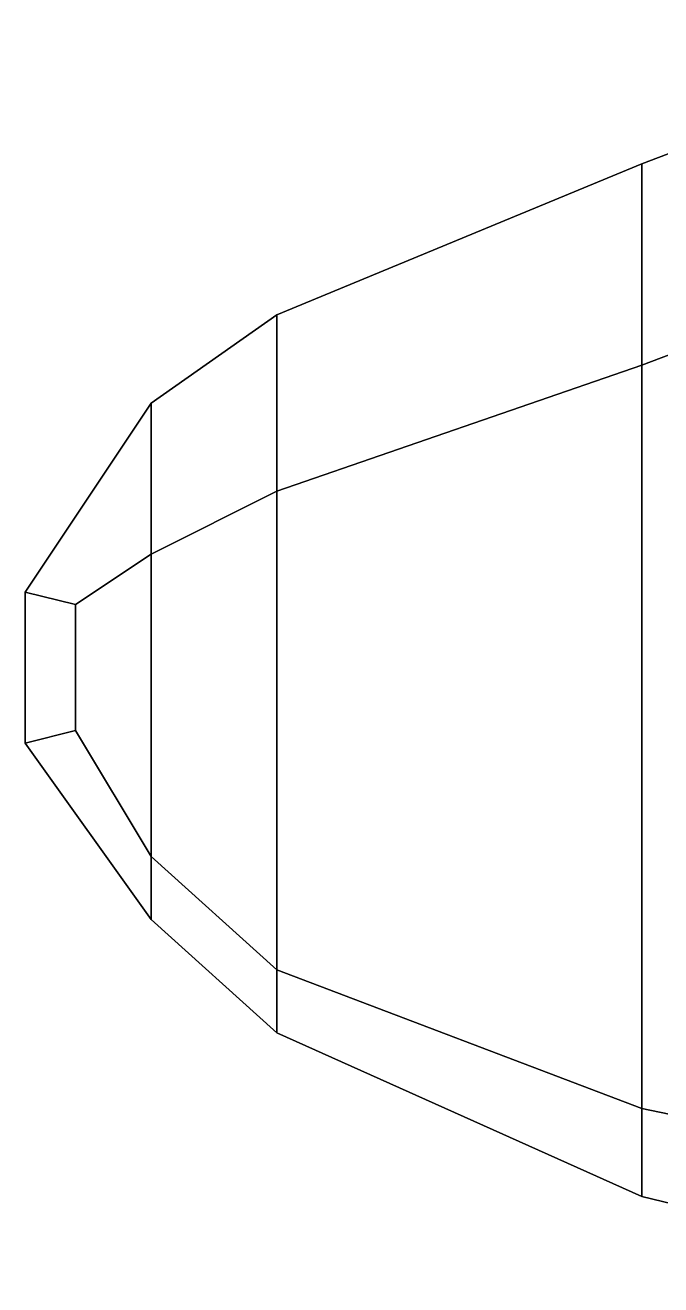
# Model space of a CAD drawing. Header units: millimetres. Extents: x -4.9 to 4.9, y -4.2 to 11.9.
# Drawn here: x -1.76 to -1.255, y -3.85 to -2.85 of the extents above; entities that cross this region are included whole.
import ezdxf

# ---------------------------------------------------------------- set-up
doc = ezdxf.new("R2010")
doc.units = ezdxf.units.MM
doc.layers.add('wing1', color=5, linetype='Continuous')

msp = doc.modelspace()

# ---------------------------------------------------------------- linework, layer by layer
at = {"layer": 'wing1'}
for points in [[(-1.27, -3.12, 0.13), (-0.98, -3.01, 0.13), (-0.98, -2.85, 0.07), (-1.27, -2.96, 0.07)], [(-1.27, -2.96, 0.07), (-0.98, -2.85, 0.07), (-0.98, -3.01), (-1.27, -3.12, 0.01)], [(-1.56, -3.22, 0.12), (-1.27, -3.12, 0.13), (-1.27, -2.96, 0.07), (-1.56, -3.08, 0.07)], [(-1.56, -3.08, 0.07), (-1.27, -2.96, 0.07), (-1.27, -3.12, 0.01), (-1.56, -3.22, 0.02)], [(-0.98, -3.77, 0.13), (-0.98, -3.01, 0.13), (-1.27, -3.12, 0.13), (-1.27, -3.71, 0.13)], [(-1.27, -3.12, 0.01), (-0.98, -3.01), (-0.98, -3.77), (-1.27, -3.71, 0.01)], [(-1.66, -3.27, 0.11), (-1.56, -3.22, 0.12), (-1.56, -3.08, 0.07), (-1.66, -3.15, 0.07)], [(-1.66, -3.15, 0.07), (-1.56, -3.08, 0.07), (-1.56, -3.22, 0.02), (-1.66, -3.27, 0.03)], [(-1.27, -3.71, 0.13), (-1.27, -3.12, 0.13), (-1.56, -3.22, 0.12), (-1.56, -3.6, 0.12)], [(-1.56, -3.22, 0.02), (-1.27, -3.12, 0.01), (-1.27, -3.71, 0.01), (-1.56, -3.6, 0.02)], [(-1.72, -3.31, 0.1), (-1.66, -3.27, 0.11), (-1.66, -3.15, 0.07), (-1.76, -3.3, 0.07)], [(-1.76, -3.3, 0.07), (-1.66, -3.15, 0.07), (-1.66, -3.27, 0.03), (-1.72, -3.31, 0.04)], [(-1.56, -3.6, 0.12), (-1.56, -3.22, 0.12), (-1.66, -3.27, 0.11), (-1.66, -3.51, 0.11)], [(-1.66, -3.27, 0.03), (-1.56, -3.22, 0.02), (-1.56, -3.6, 0.02), (-1.66, -3.51, 0.03)], [(-1.66, -3.51, 0.11), (-1.66, -3.27, 0.11), (-1.72, -3.31, 0.1), (-1.72, -3.41, 0.1)], [(-1.72, -3.31, 0.04), (-1.66, -3.27, 0.03), (-1.66, -3.51, 0.03), (-1.72, -3.41, 0.04)], [(-1.72, -3.41, 0.1), (-1.72, -3.31, 0.1), (-1.76, -3.3, 0.07), (-1.76, -3.42, 0.07)], [(-1.76, -3.42, 0.07), (-1.76, -3.3, 0.07), (-1.72, -3.31, 0.04), (-1.72, -3.41, 0.04)], [(-1.76, -3.42, 0.07), (-1.66, -3.56, 0.07), (-1.66, -3.51, 0.11), (-1.72, -3.41, 0.1)], [(-1.72, -3.41, 0.04), (-1.66, -3.51, 0.03), (-1.66, -3.56, 0.07), (-1.76, -3.42, 0.07)], [(-1.66, -3.56, 0.07), (-1.56, -3.65, 0.07), (-1.56, -3.6, 0.12), (-1.66, -3.51, 0.11)], [(-1.66, -3.51, 0.03), (-1.56, -3.6, 0.02), (-1.56, -3.65, 0.07), (-1.66, -3.56, 0.07)], [(-1.56, -3.65, 0.07), (-1.27, -3.78, 0.07), (-1.27, -3.71, 0.13), (-1.56, -3.6, 0.12)], [(-1.56, -3.6, 0.02), (-1.27, -3.71, 0.01), (-1.27, -3.78, 0.07), (-1.56, -3.65, 0.07)], [(-1.27, -3.78, 0.07), (-0.98, -3.85, 0.07), (-0.98, -3.77, 0.13), (-1.27, -3.71, 0.13)], [(-1.27, -3.71, 0.01), (-0.98, -3.77), (-0.98, -3.85, 0.07), (-1.27, -3.78, 0.07)]]:
    msp.add_3dface(points, dxfattribs=at)

doc.saveas('drawing.dxf')
